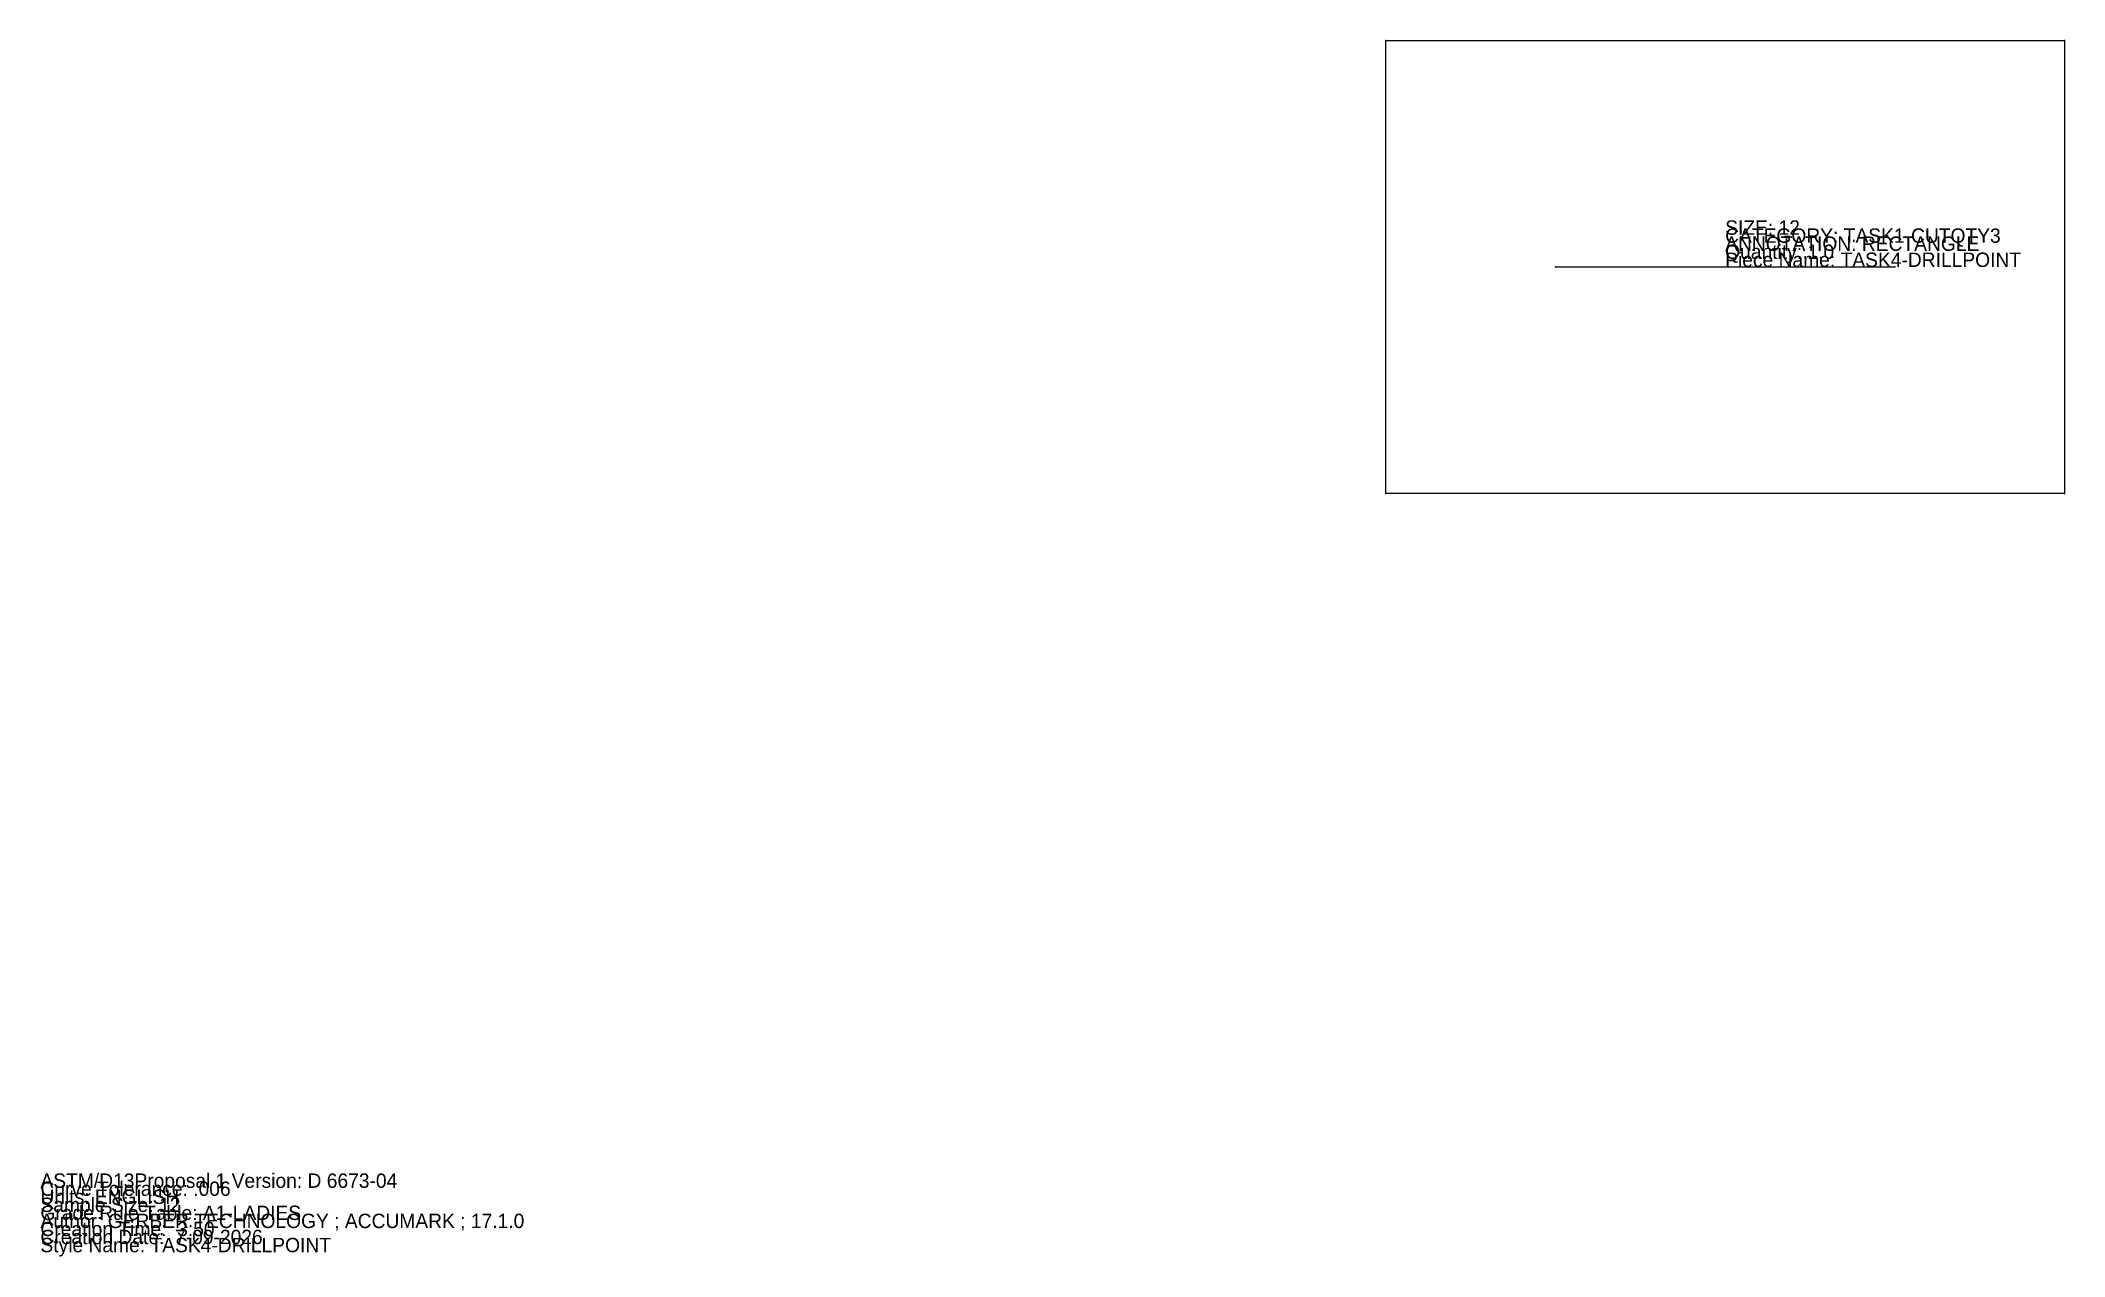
# Model space of a CAD drawing. Extents: x 0 to 35.2, y -0.1 to 21.1.
import ezdxf

# ---------------------------------------------------------------- set-up
doc = ezdxf.new("R2010")
doc.units = 0

# ---------------------------------------------------------------- blocks, each defined once
blk = doc.blocks.new('TASK4-DRILLPOINT_12')
at = {"layer": '1'}
for points in [[(23.3995, 13.2026), (23.3995, 21.084)], [(23.3995, 21.084), (35.2034, 21.084)], [(35.2034, 21.084), (35.2034, 13.2026)], [(35.2034, 13.2026), (23.3995, 13.2026)]]:
    blk.add_lwpolyline(points, dxfattribs=at)
at = {"layer": '2'}
for p in [(23.3995, 21.084), (23.3995, 21.084), (35.2034, 21.084), (35.2034, 21.084), (26.3505, 17.1433), (32.2524, 17.1433), (23.3995, 13.2026), (23.3995, 13.2026), (35.2034, 13.2026), (35.2034, 13.2026)]:
    blk.add_point(p, dxfattribs=at)
at = {"layer": '5'}
blk.add_line((26.3505, 17.1433), (32.2524, 17.1433), dxfattribs=at)
at = {"layer": '7'}
blk.add_line((26.3505, 17.1433), (32.2524, 17.1433), dxfattribs=at)
at = {"layer": '84'}
for points in [[(23.3995, 13.2026), (23.3995, 21.084)], [(23.3995, 21.084), (35.2034, 21.084)], [(35.2034, 21.084), (35.2034, 13.2026)], [(35.2034, 13.2026), (23.3995, 13.2026)]]:
    blk.add_lwpolyline(points, dxfattribs=at)
at = {"layer": '1'}
for s, p in [('SIZE: 12', (29.3014, 17.7033)), ('ANNOTATION: RECTANGLE', (29.3014, 17.4233)), ('CATEGORY: TASK1-CUTQTY3', (29.3014, 17.5633)), ('Quantity: 1,0', (29.3014, 17.2833)), ('Piece Name: TASK4-DRILLPOINT', (29.3014, 17.1433))]:
    blk.add_text(s, height=0.25, dxfattribs=at).set_placement(p)

msp = doc.modelspace()

# ---------------------------------------------------------------- block references
at = {"layer": '1'}
msp.add_blockref('TASK4-DRILLPOINT_12', (0, 0), dxfattribs=at)

# ---------------------------------------------------------------- texts
for s, p in [('ASTM/D13Proposal 1 Version: D 6673-04', (0, 1.12)), ('Curve Tolerance: .006', (0, 0.98)), ('Units: ENGLISH', (0, 0.84)), ('Sample Size: 12', (0, 0.7)), ('Grade Rule Table: A1-LADIES', (0, 0.56)), ('Author: GERBER TECHNOLOGY ; ACCUMARK ; 17.1.0', (0, 0.42)), ('Creation Time:  3:50', (0, 0.28)), ('Creation Date:  7-09-2026', (0, 0.14)), ('Style Name: TASK4-DRILLPOINT', (0, 0))]:
    msp.add_text(s, height=0.25, dxfattribs=at).set_placement(p)

doc.saveas('drawing.dxf')
